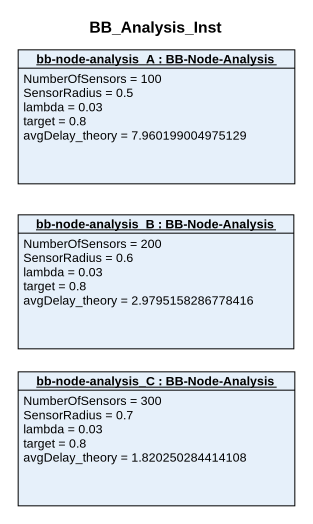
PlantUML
@startuml
title BB_Analysis_Inst
hide circle
hide empty members
object "bb-node-analysis_A : BB-Node-Analysis" as bb_node_analysis_A {
  NumberOfSensors = 100
  SensorRadius = 0.5
  lambda = 0.03
  target = 0.8
  avgDelay_theory = 7.960199004975129
}
object "bb-node-analysis_B : BB-Node-Analysis" as bb_node_analysis_B {
  NumberOfSensors = 200
  SensorRadius = 0.6
  lambda = 0.03
  target = 0.8
  avgDelay_theory = 2.9795158286778416
}
object "bb-node-analysis_C : BB-Node-Analysis" as bb_node_analysis_C {
  NumberOfSensors = 300
  SensorRadius = 0.7
  lambda = 0.03
  target = 0.8
  avgDelay_theory = 1.820250284414108
}
@enduml
